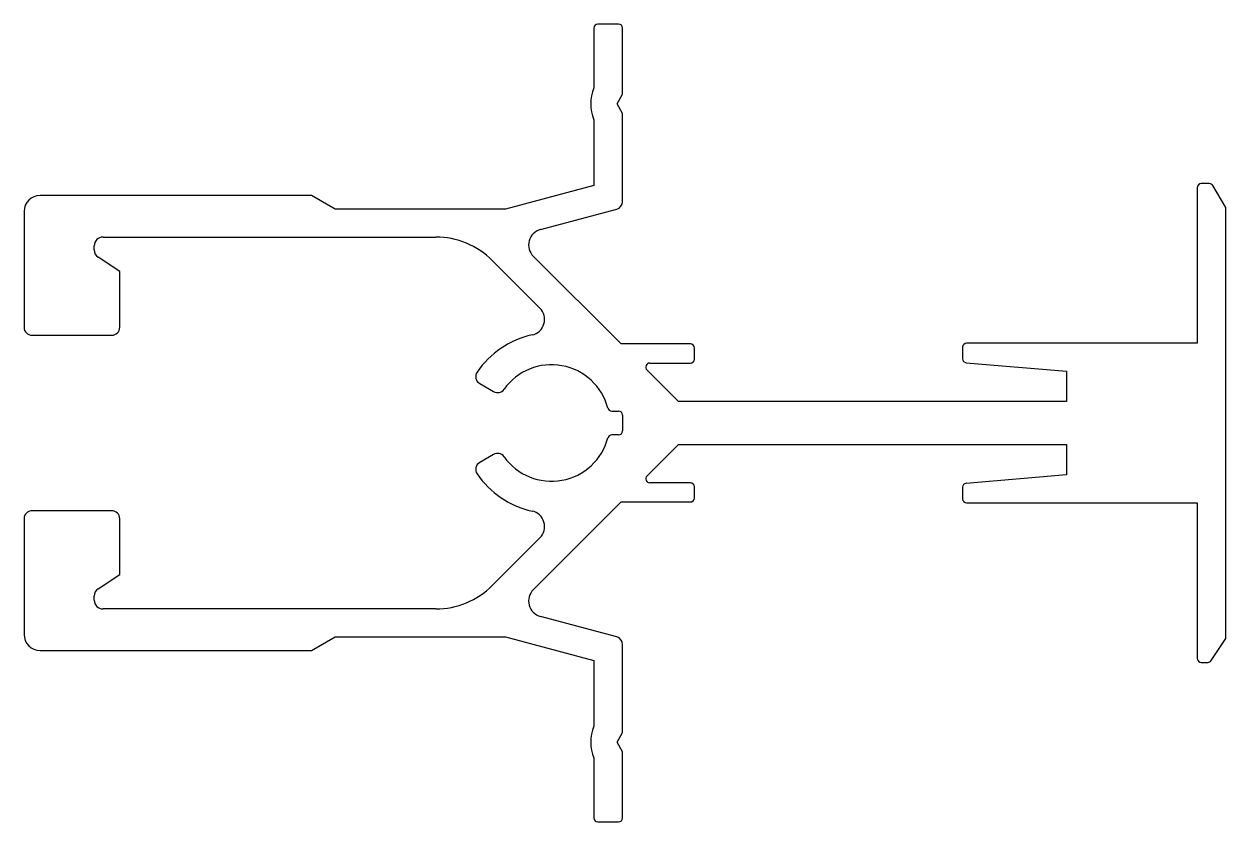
# Model space of a CAD drawing. Extents: x 2484.1 to 2559.4, y 2012.8 to 2062.8.
import ezdxf

# ---------------------------------------------------------------- set-up
doc = ezdxf.new("R2010")
doc.units = 0
doc.layers.get('0').update_dxf_attribs({"linetype": 'CONTINUOUS'})

msp = doc.modelspace()

# ---------------------------------------------------------------- linework, layer by layer
for p, q in [((2519.823, 2062.509), (2519.823, 2058.759)), ((2521.373, 2062.759), (2520.073, 2062.759)), ((2521.623, 2058.365), (2521.623, 2062.509)), ((2521.273, 2057.759), (2521.623, 2058.365)), ((2521.623, 2057.152), (2521.273, 2057.759)), ((2519.823, 2056.759), (2519.823, 2052.64)), ((2521.623, 2051.642), (2521.623, 2057.152)), ((2558.381, 2052.759), (2557.873, 2052.759)), ((2502.123, 2052.009), (2485.123, 2052.009)), ((2503.623, 2051.159), (2502.123, 2052.009)), ((2519.823, 2052.64), (2514.295, 2051.159)), ((2557.623, 2052.509), (2557.623, 2042.759)), ((2559.423, 2051.259), (2558.596, 2052.637)), ((2559.423, 2024.259), (2559.423, 2051.259)), ((2484.123, 2051.009), (2484.123, 2043.759)), ((2514.295, 2051.159), (2503.623, 2051.159)), ((2516.474, 2049.879), (2521.252, 2051.159)), ((2489.073, 2049.409), (2509.924, 2049.409)), ((2488.523, 2048.606), (2488.523, 2048.859)), ((2521.523, 2042.709), (2516.026, 2048.206)), ((2490.123, 2047.259), (2488.771, 2048.146)), ((2513.459, 2047.944), (2516.444, 2044.959)), ((2490.123, 2043.759), (2490.123, 2047.259)), ((2484.623, 2043.259), (2489.623, 2043.259)), ((2525.873, 2042.709), (2521.523, 2042.709)), ((2526.123, 2041.759), (2526.123, 2042.459)), ((2542.923, 2042.509), (2542.923, 2041.788)), ((2557.623, 2042.759), (2543.173, 2042.759)), ((2523.327, 2041.509), (2525.873, 2041.509)), ((2543.152, 2041.539), (2549.423, 2041.009)), ((2525.123, 2039.109), (2523.15, 2041.082)), ((2549.423, 2041.009), (2549.423, 2039.109)), ((2512.67, 2040.23), (2513.539, 2039.728)), ((2520.943, 2038.509), (2521.373, 2038.509)), ((2549.423, 2039.109), (2525.123, 2039.109)), ((2521.623, 2038.259), (2521.623, 2037.259)), ((2521.373, 2037.009), (2520.943, 2037.009)), ((2523.15, 2034.435), (2525.123, 2036.409)), ((2525.123, 2036.409), (2549.423, 2036.409)), ((2549.423, 2036.409), (2549.423, 2034.509)), ((2513.539, 2035.789), (2512.67, 2035.288)), ((2525.873, 2034.009), (2523.327, 2034.009)), ((2549.423, 2034.509), (2543.152, 2033.978)), ((2526.123, 2033.059), (2526.123, 2033.759)), ((2542.923, 2033.729), (2542.923, 2033.009)), ((2516.026, 2027.311), (2521.523, 2032.809)), ((2521.523, 2032.809), (2525.873, 2032.809)), ((2543.173, 2032.759), (2557.623, 2032.759)), ((2557.623, 2032.759), (2557.623, 2023.009)), ((2484.123, 2031.759), (2484.123, 2024.509)), ((2489.623, 2032.259), (2484.623, 2032.259)), ((2490.123, 2028.259), (2490.123, 2031.759)), ((2516.444, 2030.558), (2513.459, 2027.573)), ((2488.771, 2027.372), (2490.123, 2028.259)), ((2488.523, 2026.659), (2488.523, 2026.912)), ((2509.924, 2026.109), (2489.073, 2026.109)), ((2521.252, 2024.358), (2516.474, 2025.638)), ((2502.123, 2023.509), (2503.623, 2024.359)), ((2503.623, 2024.359), (2514.295, 2024.359)), ((2514.295, 2024.359), (2519.823, 2022.877)), ((2558.497, 2022.87), (2559.423, 2024.259)), ((2485.123, 2023.509), (2491.517, 2023.509)), ((2491.517, 2023.509), (2502.123, 2023.509)), ((2521.623, 2018.365), (2521.623, 2023.875)), ((2519.823, 2022.877), (2519.823, 2018.759)), ((2557.873, 2022.759), (2558.289, 2022.759)), ((2521.273, 2017.759), (2521.623, 2018.365)), ((2521.623, 2017.152), (2521.273, 2017.759)), ((2519.823, 2016.759), (2519.823, 2013.009)), ((2521.623, 2013.009), (2521.623, 2017.152)), ((2520.073, 2012.759), (2521.373, 2012.759))]:
    msp.add_line(p, q)
for centre, radius, start, end in [((2520.073, 2062.509), 0.25, 90, 180), ((2521.373, 2062.509), 0.25, 0, 90), ((2522.223, 2057.759), 2.6, 157.38014, 202.61986), ((2557.873, 2052.509), 0.25, 90, 180), ((2558.381, 2052.509), 0.25, 30.96376, 90), ((2485.123, 2051.009), 1, 90, 180), ((2521.123, 2051.642), 0.5, 285, 0), ((2516.733, 2048.913), 1, 105, 225), ((2489.073, 2048.859), 0.55, 90, 180), ((2509.924, 2044.409), 5, 45, 90), ((2489.073, 2048.606), 0.55, 180, 236.72511), ((2515.737, 2044.252), 1, 282.46883, 45), ((2484.623, 2043.759), 0.5, 180, 270), ((2489.623, 2043.759), 0.5, 270, 0), ((2517.173, 2037.759), 5.65, 102.46883, 145.67561), ((2525.873, 2042.459), 0.25, 0, 90), ((2543.173, 2042.509), 0.25, 90, 180), ((2517.173, 2037.759), 3.65, 14.85717, 144.63083), ((2523.327, 2041.259), 0.25, 90, 225), ((2525.873, 2041.759), 0.25, 270, 0), ((2543.173, 2041.788), 0.25, 180, 265.16342), ((2512.92, 2040.663), 0.5, 145.67561, 240), ((2513.789, 2040.161), 0.5, 240, 324.63083), ((2520.943, 2038.759), 0.25, 194.85717, 270), ((2521.373, 2038.259), 0.25, 0, 90), ((2520.943, 2036.759), 0.25, 90, 165.14283), ((2521.373, 2037.259), 0.25, 270, 0), ((2517.173, 2037.759), 3.65, 215.36917, 345.14283), ((2513.789, 2035.356), 0.5, 35.36917, 120), ((2512.92, 2034.855), 0.5, 120, 214.32439), ((2517.173, 2037.759), 5.65, 214.32439, 257.53117), ((2523.327, 2034.259), 0.25, 135, 270), ((2525.873, 2033.759), 0.25, 0, 90), ((2543.173, 2033.729), 0.25, 94.83658, 180), ((2525.873, 2033.059), 0.25, 270, 360), ((2543.173, 2033.009), 0.25, 180, 270), ((2484.623, 2031.759), 0.5, 90, 180), ((2489.623, 2031.759), 0.5, 0, 90), ((2515.737, 2031.266), 1, 315, 77.53117), ((2489.073, 2026.912), 0.55, 123.27489, 180), ((2509.924, 2031.109), 5, 270, 315), ((2516.733, 2026.604), 1, 135, 255), ((2489.073, 2026.659), 0.55, 180, 270), ((2485.123, 2024.509), 1, 180, 270), ((2521.123, 2023.875), 0.5, 0, 75), ((2557.873, 2023.009), 0.25, 180, 270), ((2558.289, 2023.009), 0.25, 270, 326.30993), ((2522.223, 2017.759), 2.6, 157.38014, 202.61986), ((2520.073, 2013.009), 0.25, 180, 270), ((2521.373, 2013.009), 0.25, 270, 0)]:
    msp.add_arc(centre, radius, start, end)

doc.saveas('drawing.dxf')
